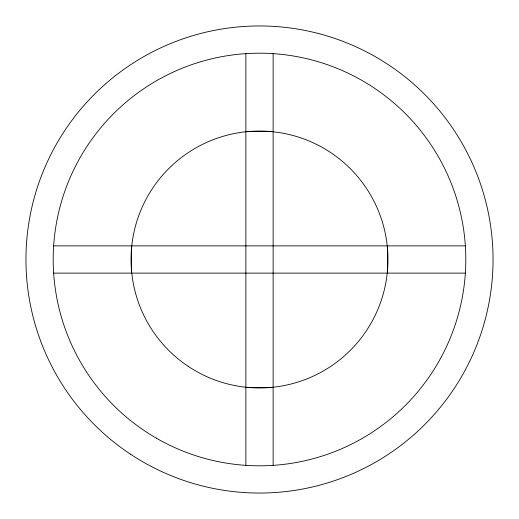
<?xml version="1.0" encoding="UTF-8"?>
<svg xmlns="http://www.w3.org/2000/svg" width="519" height="519" viewBox="0 0 519 519"><rect width="100%" height="100%" fill="white"/><g stroke="black" fill="none" stroke-linecap="round" stroke-linejoin="round"><path stroke-width="0.78" d="M245.876 131.495L273.124 131.495M53.645 245.876L465.355 245.876M53.645 273.124L465.355 273.124M245.876 387.505L273.124 387.505M387.505 245.876L387.505 273.124M273.124 53.645L273.124 465.355M245.876 53.645L245.876 465.355M131.495 245.876L131.495 273.124M156.349 438.166A206.303 206.303 0 0 0 465.803 259.5A206.303 206.303 0 0 0 156.349 80.834A206.303 206.303 0 0 0 156.349 438.166M188.416 366.492A128.453 128.453 0 0 0 387.699 267.564A128.453 128.453 0 0 0 202.384 144.444A128.453 128.453 0 0 0 188.416 366.492M130.807 454.397A233.55 233.55 0 0 0 492.628 273.507A233.55 233.55 0 0 0 155.064 50.603A233.55 233.55 0 0 0 130.807 454.397"/></g></svg>
